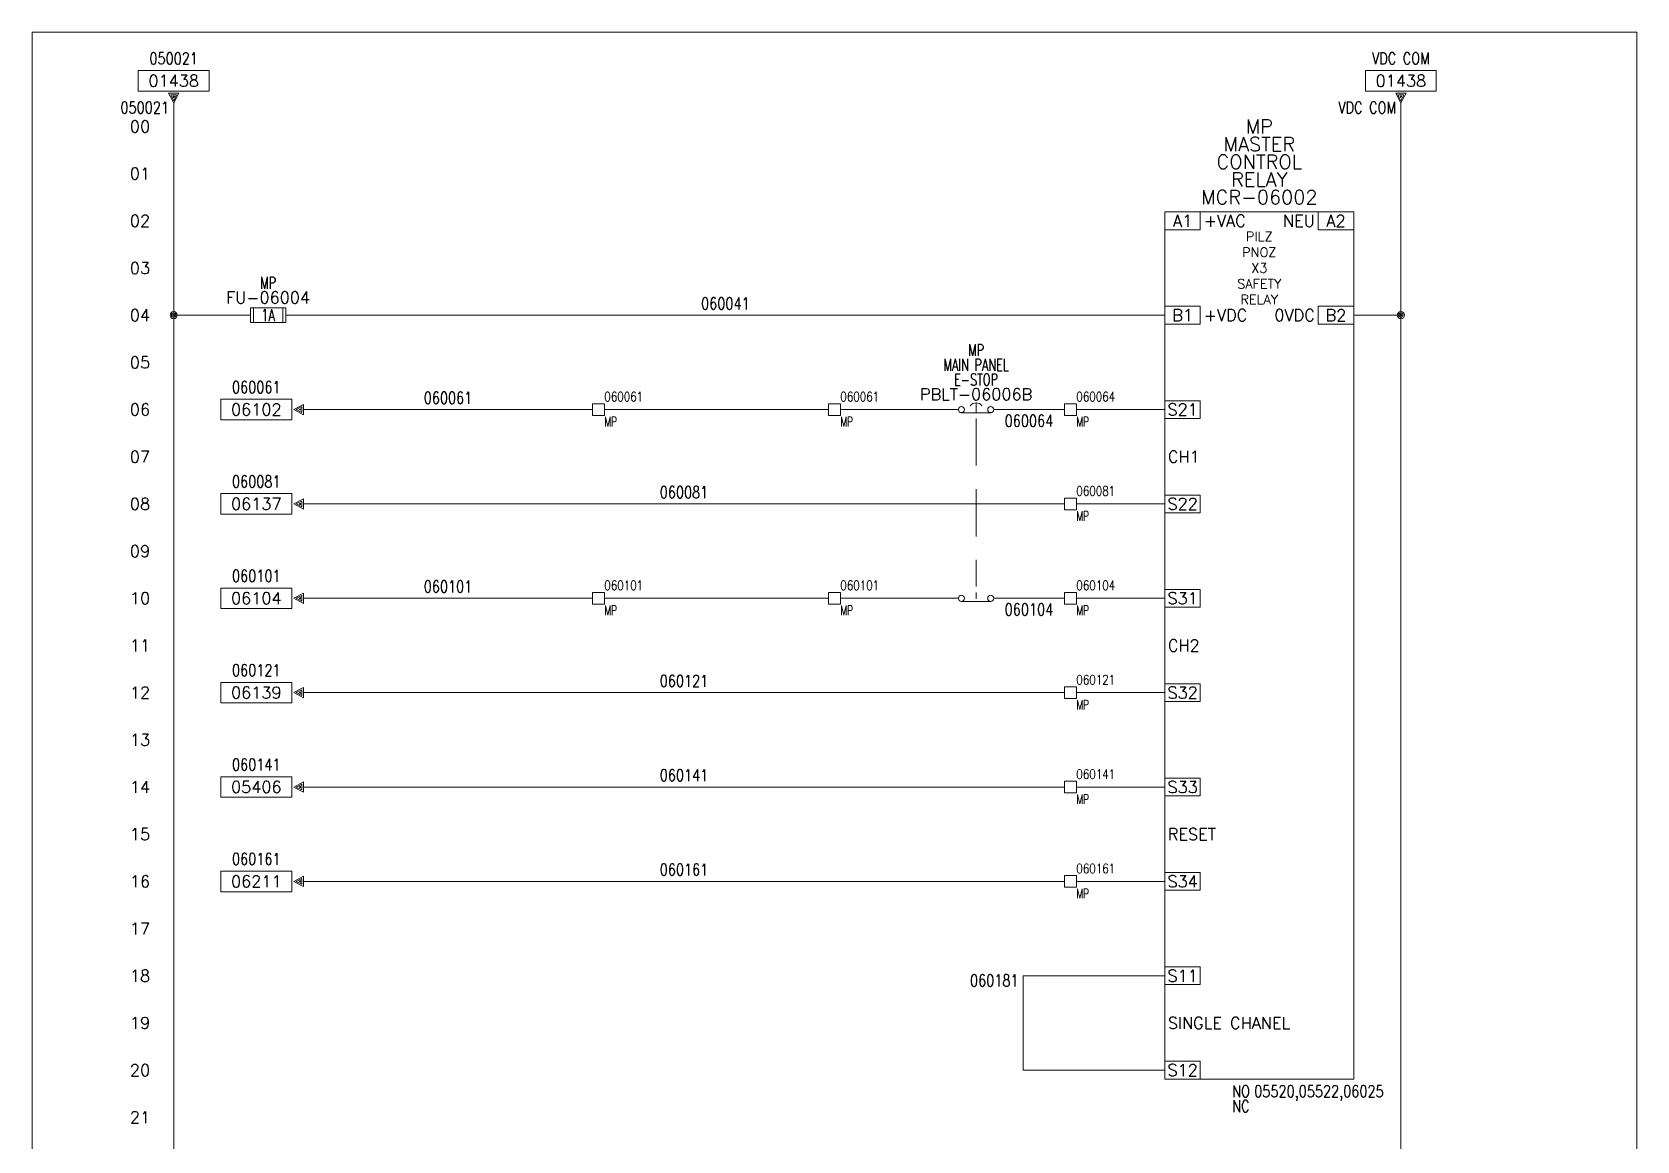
# Model space of a CAD drawing. Header units: inches. Extents: x 0 to 17, y 0 to 23.
# Drawn here: x 0 to 17, y 11.25 to 23 of the extents above; entities that cross this region are included whole.
import ezdxf
from ezdxf.enums import TextEntityAlignment as Align

# ---------------------------------------------------------------- set-up
doc = ezdxf.new("R2010")
doc.units = ezdxf.units.IN
doc.header["$MEASUREMENT"] = 0
doc.linetypes.add('DASHED', pattern=[0.75, 0.5, -0.25])
doc.layers.get('0').update_dxf_attribs({"lineweight": 5})
for name, color, linetype, lineweight in [('DESC', 1, 'Continuous', 5), ('LINK', 7, 'DASHED', 5), ('LOC', 252, 'Continuous', 5), ('MISC', 2, 'Continuous', 5), ('SYMS', 7, 'Continuous', 5), ('TAGS', 2, 'Continuous', 5), ('TERMS', 2, 'Continuous', 5), ('Title_Block_Info', 2, 'Continuous', 5), ('WIRENO', 1, 'Continuous', 5), ('WIRES', 7, 'Continuous', 5), ('XREF', 1, 'Continuous', 5)]:
    doc.layers.add(name, color=color, linetype=linetype, lineweight=lineweight)
doc.layers.add('WIRENO_DEST', color=1, linetype='Continuous')
doc.styles.get("Standard").update_dxf_attribs({"font": 'romans.shx'})
doc.styles.add('WD', font='romans.shx')

# ---------------------------------------------------------------- blocks, each defined once
blk = doc.blocks.new('WD_MLRH')
at = {"color": 2, "style": 'WD'}
blk.add_attdef('RUNGFIRST', text='', height=0.125, dxfattribs=at).set_placement((-0.25, 0), align=Align.MIDDLE_RIGHT)
at = {"style": 'WD', "flags": 1}
for tag, p in [('RUNGHORV', (-0.25, -0.127)), ('RUNGINC', (-0.25, -0.163)), ('WIRE-START', (-0.25, -0.356)), ('WIREMODE', (-0.25, -0.281)), ('RUNGDIST', (-0.25, -0.2)), ('RUNGCNT', (-0.25, -0.237)), ('WIREFMT', (-0.25, -0.321)), ('WIRE-GSUF', (-0.25, -0.396)), ('PH3SPACE', (-0.25, -0.437))]:
    blk.add_attdef(tag, text='', height=0.025, dxfattribs=at).set_placement(p, align=Align.RIGHT)
blk = doc.blocks.new('HCR1_PILZ_PNOZ X3')
for p, q in [((-1, 0.094), (-0.625, 0.094)), ((-1, -0.094), (-1, 0.094)), ((-0.625, 0.094), (-0.625, -0.094)), ((0.625, 0.094), (1, 0.094)), ((0.625, -0.094), (0.625, 0.094)), ((1, 0.094), (1, -0.094)), ((-0.625, -0.094), (-1, -0.094)), ((1, -0.094), (0.625, -0.094)), ((-1, -0.906), (-0.625, -0.906)), ((-1, -1.094), (-1, -0.906)), ((-0.625, -0.906), (-0.625, -1.094)), ((0.625, -0.906), (1, -0.906)), ((0.625, -1.094), (0.625, -0.906)), ((1, -0.906), (1, -1.094)), ((-0.625, -1.094), (-1, -1.094)), ((1, -1.094), (0.625, -1.094)), ((-1, -1.906), (-0.625, -1.906)), ((-1, -2.094), (-1, -1.906)), ((-0.625, -1.906), (-0.625, -2.094)), ((-0.625, -2.094), (-1, -2.094)), ((-1, -2.906), (-0.625, -2.906)), ((-1, -3.094), (-1, -2.906)), ((-0.625, -2.906), (-0.625, -3.094)), ((-0.625, -3.094), (-1, -3.094)), ((-1, -3.906), (-0.625, -3.906)), ((-1, -4.094), (-1, -3.906)), ((-0.625, -3.906), (-0.625, -4.094)), ((-0.625, -4.094), (-1, -4.094)), ((-1, -4.906), (-0.625, -4.906)), ((-1, -5.094), (-1, -4.906)), ((-0.625, -4.906), (-0.625, -5.094)), ((-0.625, -5.094), (-1, -5.094)), ((-1, -5.906), (-0.625, -5.906)), ((-1, -6.094), (-1, -5.906)), ((-0.625, -5.906), (-0.625, -6.094)), ((-0.625, -6.094), (-1, -6.094)), ((-1, -6.906), (-0.625, -6.906)), ((-1, -7.094), (-1, -6.906)), ((-0.625, -6.906), (-0.625, -7.094)), ((-0.625, -7.094), (-1, -7.094)), ((-1, -7.906), (-0.625, -7.906)), ((-1, -8.094), (-1, -7.906)), ((-0.625, -7.906), (-0.625, -8.094)), ((-0.625, -8.094), (-1, -8.094)), ((-1, -9.094), (-1, -8.906)), ((-1, -8.906), (-0.625, -8.906)), ((-1, -9.094), (-1, -8.906)), ((-0.625, -8.906), (-0.625, -9.094)), ((-0.625, -9.094), (-1, -9.094)), ((-0.625, -9.094), (-1, -9.094))]:
    blk.add_line(p, q)
at = {"linetype": 'Continuous'}
blk.add_lwpolyline([(-1, 0.094), (1, 0.094), (1, -9.094), (-1, -9.094)], close=True, dxfattribs=at)
at = {"linetype": 'Continuous', "insert": (0, -0.5), "char_height": 0.1, "width": 0.25, "attachment_point": 5}
blk.add_mtext('PILZ PNOZ X3\\PSAFETY RELAY', dxfattribs=at)
at = {"style": 'WD'}
for tag, p in [('LOC', (0, 0.925)), ('DESC1', (0, 0.738)), ('DESC2', (0, 0.55)), ('DESC3', (0, 0.363)), ('TAG1', (0, 0.175))]:
    blk.add_attdef(tag, text='', height=0.15, dxfattribs=at).set_placement(p, align=Align.CENTER)
at = {"linetype": 'Continuous', "style": 'WD'}
for tag, p in [('TERM01', (-0.812, 0)), ('TERM02', (0.812, 0)), ('TERM03', (-0.812, -1)), ('TERM04', (0.812, -1)), ('TERM05', (-0.812, -2)), ('TERM06', (-0.812, -3)), ('TERM08', (-0.812, -4)), ('TERM10', (-0.812, -5)), ('TERM11', (-0.812, -6)), ('TERM12', (-0.812, -7)), ('TERM13', (-0.812, -8)), ('TERM14', (-0.812, -9))]:
    blk.add_attdef(tag, text='', height=0.125, dxfattribs=at).set_placement(p, align=Align.MIDDLE_CENTER)
at = {"style": 'WD', "flags": 1}
for tag, p, height in [('X4TERM01', (-1, 0), 0.005), ('X1TERM02', (1, 0), 0.005), ('FAMILY', (0.6, -0.363), 0.0125), ('MFG', (0.6, -0.441), 0.0125), ('ASSYCODE', (0.6, -0.597), 0.0125), ('X4TERM03', (-1, -1), 0.005), ('X1TERM04', (1, -1), 0.005), ('X4TERM05', (-1, -2), 0.005), ('X4TERM06', (-1, -3), 0.005), ('X4TERM08', (-1, -4), 0.005), ('X4TERM10', (-1, -5), 0.005), ('X4TERM11', (-1, -6), 0.005), ('X4TERM12', (-1, -7), 0.005), ('MAXNO', (0.044, -7.865), 0.01), ('MAXNC', (0.044, -7.889), 0.01), ('X4TERM13', (-1, -8), 0.005), ('PINLIST', (0.044, -8.053), 0.01), ('X4TERM14', (-1, -9), 0.005)]:
    blk.add_attdef(tag, p, '', height=height, dxfattribs=at)
at = {"linetype": 'Continuous', "style": 'WD'}
for tag, p in [('DESCTERM01', (-0.587, 0)), ('DESCTERM03', (-0.587, -1)), ('DESCTERM05', (-0.969, -2.5)), ('DESCTERM06', (-0.587, -3)), ('DESCTERM08', (-0.969, -4.5)), ('DESCTERM10', (-0.569, -5)), ('DESCTERM11', (-0.969, -6.5)), ('DESCTERM12', (-0.562, -7)), ('DESCTERM13', (-0.969, -8.5)), ('DESCTERM14', (-0.562, -9))]:
    blk.add_attdef(tag, text='', height=0.125, dxfattribs=at).set_placement(p, align=Align.MIDDLE_LEFT)
for tag, p in [('DESCTERM02', (0.587, 0)), ('DESCTERM04', (0.587, -1))]:
    blk.add_attdef(tag, text='', height=0.125, dxfattribs=at).set_placement(p, align=Align.MIDDLE_RIGHT)
at = {"style": 'WD', "flags": 1}
blk.add_attdef('CAT', text='', height=0.156, dxfattribs=at).set_placement((0, -1.688), align=Align.CENTER)
at = {"style": 'WD', "width": 0.8, "flags": 8}
for tag, p in [('NO', (-0.287, -9.287)), ('NC', (-0.287, -9.444))]:
    blk.add_attdef(tag, p, '', height=0.125, dxfattribs=at)
at = {"style": 'WD', "width": 0.8}
for tag, p in [('XREFNO', (-0.054, -9.287)), ('XREFNC', (-0.054, -9.444))]:
    blk.add_attdef(tag, p, '', height=0.125, dxfattribs=at)
blk = doc.blocks.new('WDDOT')
for radius in [0.0375, 0.0234, 0.0116]:
    blk.add_circle((0, 0), radius)
blk = doc.blocks.new('HFU1')
for p, q in [((-0.188, -0.078), (-0.188, 0.078)), ((-0.188, 0.078), (0.188, 0.078)), ((-0.156, 0.078), (-0.156, -0.078)), ((0.156, 0.078), (0.156, -0.078)), ((0.188, 0.078), (0.188, -0.078)), ((0.188, -0.078), (-0.188, -0.078))]:
    blk.add_line(p, q)
at = {"style": 'WD', "width": 0.7}
for tag, p in [('INST', (0, 0.451)), ('LOC', (0, 0.281))]:
    blk.add_attdef(tag, text='', height=0.125, dxfattribs=at).set_placement(p, align=Align.CENTER)
at = {"style": 'WD'}
blk.add_attdef('TAG1', text='', height=0.125, dxfattribs=at).set_placement((0, 0.125), align=Align.CENTER)
at = {"linetype": 'Continuous', "style": 'WD', "flags": 9}
for tag, p in [('ASSYCODE', (0.157, 0.251)), ('MFG', (0.156, 0.083)), ('CAT', (0.156, 0.102))]:
    blk.add_attdef(tag, text='', height=0.01, dxfattribs=at).set_placement(p, align=Align.CENTER)
at = {"style": 'WD', "width": 0.7}
blk.add_attdef('RATING1', text='', height=0.125, dxfattribs=at).set_placement((0, 0), align=Align.MIDDLE_CENTER)
at = {"style": 'WD'}
for tag, p, flags in [('X4TERM01', (-0.188, 0), 1), ('FAMILY', (0.129, 0.108), 9), ('X1TERM02', (0.188, 0), 1)]:
    blk.add_attdef(tag, p, '', height=0.01, dxfattribs=dict(at, flags=flags))
for tag, p in [('X2LINK', (0, 0.109)), ('X8LINK', (0, -0.109))]:
    blk.add_attdef(tag, p, '', height=0.01, dxfattribs=at)
at = {"linetype": 'Continuous', "style": 'WD', "flags": 8}
blk.add_attdef('TERM01', text='', height=0.125, dxfattribs=at).set_placement((-0.25, -0.031), align=Align.TOP_RIGHT)
blk.add_attdef('TERM02', text='', height=0.125, dxfattribs=at).set_placement((0.25, -0.031), align=Align.TOP_LEFT)
blk = doc.blocks.new('HT0W01')
for p, q in [((-0.062, 0.062), (0.062, 0.062)), ((-0.062, -0.062), (-0.062, 0.062)), ((0.062, 0.062), (0.062, -0.062)), ((0.062, -0.062), (-0.062, -0.062))]:
    blk.add_line(p, q)
at = {"linetype": 'Continuous', "style": 'WD'}
for tag, p, width, flags in [('WIRENO', (0.062, 0.087), 0.8, 8), ('TAGSTRIP', (0.05, -0.297), 0.9, 8), ('CAT', (0.213, -0.406), 0.8, 1)]:
    blk.add_attdef(tag, p, '', height=0.1, dxfattribs=dict(at, width=width, flags=flags))
at = {"style": 'WD', "width": 0.7}
for tag, p in [('INST', (0.062, 0.214)), ('LOC', (0.062, -0.178))]:
    blk.add_attdef(tag, p, '', height=0.1, dxfattribs=at)
at = {"style": 'WD', "flags": 1}
for tag, p, height in [('X4TERM01', (-0.062, 0), 0.01), ('X4TERMDESC01', (-0.055, -0.023), 0.025), ('X2TERMDESC01', (-0.006, 0.029), 0.025), ('X2TERM01', (0, 0.062), 0.01), ('X1TERMDESC01', (0.039, 0.007), 0.025), ('X1TERM01', (0.062, 0), 0.01), ('X8TERM01', (0, -0.062), 0.01), ('X8TERMDESC01', (0, -0.054), 0.025)]:
    blk.add_attdef(tag, p, '', height=height, dxfattribs=at)
at = {"linetype": 'Continuous', "style": 'WD', "width": 0.8, "flags": 1}
blk.add_attdef('MFG', text='', height=0.1, dxfattribs=at).set_placement((0.088, -0.406), align=Align.RIGHT)
at = {"style": 'WD', "width": 0.7, "flags": 1}
blk.add_attdef('ASSYCODE', (0.062, -0.281), '', height=0.01, dxfattribs=at)
blk = doc.blocks.new('HPB12ML')
for p, q in [((0, 0.073), (0, -0.032)), ((-0.156, -0.033), (0.156, -0.033))]:
    blk.add_line(p, q)
for centre in [(-0.155, 0), (0.155, 0)]:
    blk.add_circle(centre, 0.0322)
blk.add_arc((0, -0.007), 0.0781, 36.8699, 143.1301)
at = {"style": 'WD', "width": 0.7}
for tag, p in [('INST', (0, 0.738)), ('LOC', (0, 0.568)), ('DESC1', (0, 0.412)), ('DESC2', (0, 0.255)), ('XREF', (0, -0.232))]:
    blk.add_attdef(tag, text='', height=0.125, dxfattribs=at).set_placement(p, align=Align.CENTER)
at = {"style": 'WD'}
blk.add_attdef('TAG1', text='', height=0.125, dxfattribs=at).set_placement((0, 0.099), align=Align.CENTER)
for tag, p, flags in [('X4TERM01', (-0.188, 0), 1), ('ASSYCODE', (0.054, 0.077), 9), ('FAMILY', (0.054, 0.058), 9), ('CONTACT', (0.054, 0.042), 9), ('X1TERM02', (0.188, 0), 1)]:
    blk.add_attdef(tag, p, '', height=0.01, dxfattribs=dict(at, flags=flags))
for tag, p in [('X2LINK', (0, 0.125)), ('X8LINK', (0, -0.094))]:
    blk.add_attdef(tag, p, '', height=0.01, dxfattribs=at)
at = {"linetype": 'Continuous', "style": 'WD', "flags": 9}
for tag, p in [('MFG', (0.076, 0)), ('CAT', (0.076, 0.017))]:
    blk.add_attdef(tag, text='', height=0.01, dxfattribs=at).set_placement(p, align=Align.CENTER)
at = {"linetype": 'Continuous', "style": 'WD', "flags": 8}
blk.add_attdef('TERM01', text='', height=0.125, dxfattribs=at).set_placement((-0.25, -0.031), align=Align.TOP_RIGHT)
blk.add_attdef('TERM02', text='', height=0.125, dxfattribs=at).set_placement((0.25, -0.031), align=Align.TOP_LEFT)
blk = doc.blocks.new('HPB22')
for p, q in [((0, 0.062), (0, -0.005)), ((-0.156, -0.034), (0.156, -0.034))]:
    blk.add_line(p, q)
for centre in [(-0.155, 0), (0.155, 0)]:
    blk.add_circle(centre, 0.0322)
at = {"style": 'WD', "width": 0.7}
for tag, p in [('INST', (0, 0.738)), ('LOC', (0, 0.568)), ('DESC1', (0, 0.412)), ('DESC2', (0, 0.255)), ('XREF', (0, -0.227))]:
    blk.add_attdef(tag, text='', height=0.125, dxfattribs=at).set_placement(p, align=Align.CENTER)
at = {"style": 'WD'}
blk.add_attdef('TAG2', text='', height=0.125, dxfattribs=at).set_placement((0, 0.099), align=Align.CENTER)
for tag, p, flags in [('X4TERM01', (-0.188, 0), 1), ('FAMILY', (0.054, 0.058), 9), ('CONTACT', (0.054, 0.042), 9), ('X1TERM02', (0.188, 0), 1)]:
    blk.add_attdef(tag, p, '', height=0.01, dxfattribs=dict(at, flags=flags))
for tag, p in [('X2LINK', (0, 0.125)), ('X8LINK', (0, -0.094))]:
    blk.add_attdef(tag, p, '', height=0.01, dxfattribs=at)
at = {"linetype": 'Continuous', "style": 'WD', "flags": 8}
blk.add_attdef('TERM01', text='', height=0.125, dxfattribs=at).set_placement((-0.25, -0.031), align=Align.TOP_RIGHT)
blk.add_attdef('TERM02', text='', height=0.125, dxfattribs=at).set_placement((0.25, -0.031), align=Align.TOP_LEFT)
blk = doc.blocks.new('WD_WNH')
at = {"linetype": 'Continuous', "style": 'WD', "width": 0.8}
blk.add_attdef('WIRENO', text='', height=0.125, dxfattribs=at).set_placement((0, 0.0625), align=Align.CENTER)
blk = doc.blocks.new('WD_WNV')
at = {"linetype": 'Continuous', "style": 'WD', "width": 0.8}
blk.add_attdef('WIRENO', text='', height=0.125, dxfattribs=at).set_placement((-0.05, 0), align=Align.MIDDLE_RIGHT)
blk = doc.blocks.new('HA2S3')
for p, q in [((-0.125, 0.109), (-0.875, 0.109)), ((-0.875, 0.109), (-0.875, -0.109)), ((-0.125, 0.109), (-0.125, -0.109)), ((0, 0.055), (-0.102, 0)), ((-0.102, 0), (0, -0.055)), ((-0.078, 0), (-0.016, 0.031)), ((-0.016, -0.031), (-0.078, 0)), ((-0.047, 0), (-0.031, 0.008)), ((-0.031, -0.008), (-0.047, 0)), ((-0.031, 0.008), (-0.031, -0.008)), ((-0.016, 0.031), (-0.016, -0.031)), ((0, -0.055), (0, 0.055)), ((-0.875, -0.109), (-0.125, -0.109))]:
    blk.add_line(p, q)
at = {"style": 'WD', "width": 0.8, "flags": 8}
for tag, p in [('DESC1', (-0.5, 0.487)), ('WIRENO', (-0.5, 0.3))]:
    blk.add_attdef(tag, text='', height=0.125, dxfattribs=at).set_placement(p, align=Align.TOP_CENTER)
at = {"style": 'WD'}
blk.add_attdef('XREF', text='', height=0.125, dxfattribs=at).set_placement((-0.5, -0.062), align=Align.CENTER)
at = {"style": 'WD', "flags": 1}
for tag, p in [('SIGCODE', (-0.099, 0.066)), ('X1TERM01', (0, 0))]:
    blk.add_attdef(tag, p, '', height=0.01, dxfattribs=at)
blk = doc.blocks.new('TB_P')
at = {"color": 5, "linetype": 'Continuous'}
blk.add_lwpolyline([(0, 0), (17, 0), (17, 23), (0, 23)], close=True, dxfattribs=at)
at = {"color": 2, "linetype": 'Continuous', "style": 'WD', "flags": 1}
for tag, p in [('REV1_NO', (1.734, 3.29)), ('REV1_BY', (7.303, 3.29)), ('REV1_DATE', (9.562, 3.29)), ('REV2_NO', (1.734, 3.04)), ('REV2_BY', (7.303, 3.04)), ('REV2_DATE', (9.562, 3.04)), ('REV3_NO', (1.734, 2.79)), ('REV3_BY', (7.303, 2.79)), ('REV3_DATE', (9.562, 2.79)), ('REV4_NO', (1.734, 2.54)), ('REV4_BY', (7.303, 2.54)), ('REV4_DATE', (9.562, 2.54)), ('REV5_NO', (1.734, 2.29)), ('REV5_BY', (7.303, 2.29)), ('REV5_DATE', (9.562, 2.29)), ('REV6_NO', (1.734, 2.04)), ('REV6_BY', (7.303, 2.04)), ('REV6_DATE', (9.562, 2.04)), ('REV7_NO', (1.734, 1.79)), ('REV7_BY', (7.303, 1.79)), ('REV7_DATE', (9.562, 1.79)), ('REV8_NO', (1.734, 1.54)), ('REV8_BY', (7.303, 1.54)), ('REV8_DATE', (9.562, 1.54)), ('REV9_NO', (1.734, 1.29)), ('REV9_BY', (7.303, 1.29)), ('REV9_DATE', (9.562, 1.29))]:
    blk.add_attdef(tag, text='', height=0.15, dxfattribs=at).set_placement(p, align=Align.MIDDLE_CENTER)
for tag, p in [('REV1_CHANGE', (2.292, 3.29)), ('REV2_CHANGE', (2.292, 3.04)), ('REV3_CHANGE', (2.292, 2.79)), ('REV4_CHANGE', (2.292, 2.54)), ('REV5_CHANGE', (2.292, 2.29)), ('REV6_CHANGE', (2.292, 2.04)), ('REV7_CHANGE', (2.292, 1.79)), ('REV8_CHANGE', (2.292, 1.54)), ('REV9_CHANGE', (2.292, 1.29))]:
    blk.add_attdef(tag, text='', height=0.15, dxfattribs=at).set_placement(p, align=Align.MIDDLE_LEFT)
at = {"layer": 'Title_Block_Info', "ltscale": 0.1}
for tag, p in [('CUSTOMER', (6.842, 0.833)), ('JOB DESCRIPTION LINE', (6.842, 0.5)), ('DRAWING DESCRIPTION', (6.842, 0.167))]:
    blk.add_attdef(tag, text='', height=0.15, dxfattribs=at).set_placement(p, align=Align.MIDDLE_LEFT)
at = {"layer": 'Title_Block_Info', "ltscale": 0.1, "style": 'WD'}
for tag, p in [('JOB #', (12.752, 0.833)), ('SEC. NO.', (14.75, 0.833)), ('SHT. NO.', (16.312, 0.833)), ('NAME', (12.795, 0.5)), ('REV', (16.194, 0.5))]:
    blk.add_attdef(tag, text='', height=0.125, dxfattribs=at).set_placement(p, align=Align.MIDDLE_CENTER)
blk.add_attdef('DATE', text='', height=0.125, dxfattribs=at).set_placement((15.188, 0.5), align=Align.MIDDLE_RIGHT)
blk.add_attdef('FILE NUMBER', text='', height=0.125, dxfattribs=at).set_placement((12.591, 0.167), align=Align.MIDDLE_LEFT)
blk = doc.blocks.new('HA2D2')
for p, q in [((0.375, 0.344), (-0.375, 0.344)), ((-0.375, 0.344), (-0.375, 0.125)), ((0.375, 0.125), (0.375, 0.344)), ((-0.375, 0.125), (0.375, 0.125)), ((0.055, 0.102), (-0.055, 0.102)), ((-0.055, 0.102), (0, 0)), ((0, 0.023), (-0.031, 0.086)), ((-0.031, 0.086), (0.031, 0.086)), ((0, 0.055), (-0.008, 0.07)), ((-0.008, 0.07), (0.008, 0.07)), ((0, 0), (0.055, 0.102)), ((0.031, 0.086), (0, 0.023)), ((0.008, 0.07), (0, 0.055))]:
    blk.add_line(p, q)
at = {"style": 'WD', "width": 0.8, "flags": 8}
for tag, p in [('DESC1', (0, 0.722)), ('WIRENO', (0, 0.534))]:
    blk.add_attdef(tag, text='', height=0.125, dxfattribs=at).set_placement(p, align=Align.TOP_CENTER)
at = {"style": 'WD'}
blk.add_attdef('XREF', text='', height=0.125, dxfattribs=at).set_placement((0, 0.172), align=Align.CENTER)
at = {"style": 'WD', "flags": 1}
for tag, p in [('X8TERM01', (0, 0)), ('SIGCODE', (0.088, 0.066))]:
    blk.add_attdef(tag, p, '', height=0.01, dxfattribs=at)

msp = doc.modelspace()

# ---------------------------------------------------------------- linework, layer by layer
at = {"layer": 'LINK'}
msp.add_lwpolyline([(10, 18.906), (10, 17.125)], dxfattribs=at)
at = {"layer": 'WIRES'}
for p, q in [((1.5, 22.25), (1.5, 2.25)), ((14.5, 22.25), (14.5, 2.25)), ((1.5, 20), (2.312, 20)), ((2.688, 20), (12, 20)), ((14, 20), (14.5, 20)), ((5.937, 19), (2.875, 19)), ((8.438, 19), (6.062, 19)), ((9.812, 19), (8.562, 19)), ((10.938, 19), (10.188, 19)), ((12, 19), (11.062, 19)), ((10.938, 18), (2.875, 18)), ((12, 18), (11.062, 18)), ((5.937, 17), (2.875, 17)), ((8.438, 17), (6.062, 17)), ((9.812, 17), (8.562, 17)), ((10.938, 17), (10.188, 17)), ((12, 17), (11.062, 17)), ((10.938, 16), (2.875, 16)), ((12, 16), (11.062, 16)), ((10.938, 15), (2.875, 15)), ((12, 15), (11.062, 15)), ((10.938, 14), (2.875, 14)), ((12, 14), (11.062, 14)), ((10.5, 13), (10.5, 12)), ((12, 13), (10.5, 13)), ((10.5, 12), (12, 12))]:
    msp.add_line(p, q, dxfattribs=at)

# ---------------------------------------------------------------- block references
msp.add_blockref('TB_P', (0, 0))
at = {"layer": 'SYMS'}
ref = msp.add_blockref('HA2D2', (1.5, 22.25), dxfattribs=at)
ref.add_attrib('XREF', '01438', dxfattribs={"layer": 'XREF', "height": 0.125, "style": 'WD'}).set_placement((1.5, 22.422), align=Align.CENTER)
ref.add_attrib('WIRENO', '050021', dxfattribs={"layer": 'WIRENO_DEST', "height": 0.125, "style": 'WD', "width": 0.8, "flags": 8}).set_placement((1.5, 22.784), align=Align.TOP_CENTER)
ref = msp.add_blockref('HA2D2', (14.5, 22.25), dxfattribs=at)
ref.add_attrib('XREF', '01438', dxfattribs={"layer": 'XREF', "height": 0.125, "style": 'WD'}).set_placement((14.5, 22.422), align=Align.CENTER)
ref.add_attrib('WIRENO', 'VDC COM', dxfattribs={"layer": 'WIRENO_DEST', "height": 0.125, "style": 'WD', "width": 0.8, "flags": 8}).set_placement((14.5, 22.784), align=Align.TOP_CENTER)
msp.add_blockref('WD_MLRH', (1.5, 22), dxfattribs=at).add_auto_attribs({'RUNGFIRST': '00'})
ref = msp.add_blockref('HCR1_PILZ_PNOZ X3', (13, 21), dxfattribs=at)
ref.add_attrib('XREFNO', '05520,05522,06025', (12.946, 11.713), dxfattribs={"layer": 'XREF', "height": 0.125, "style": 'WD', "width": 0.8})
ref.add_attrib('NO', 'NO', (12.713, 11.713), dxfattribs={"layer": 'MISC', "height": 0.125, "style": 'WD', "width": 0.8, "flags": 8})
ref.add_attrib('NC', 'NC', (12.713, 11.556), dxfattribs={"layer": 'MISC', "height": 0.125, "style": 'WD', "width": 0.8, "flags": 8})
ref.add_attrib('DESC2', 'CONTROL', dxfattribs={"layer": 'DESC', "height": 0.15, "style": 'WD'}).set_placement((13, 21.55), align=Align.CENTER)
ref.add_attrib('TERM12', 'S34', dxfattribs={"layer": 'TERMS', "linetype": 'Continuous', "height": 0.125, "style": 'WD'}).set_placement((12.188, 14), align=Align.MIDDLE_CENTER)
ref.add_attrib('TERM10', 'S32', dxfattribs={"layer": 'TERMS', "linetype": 'Continuous', "height": 0.125, "style": 'WD'}).set_placement((12.188, 16), align=Align.MIDDLE_CENTER)
ref.add_attrib('TERM11', 'S33', dxfattribs={"layer": 'TERMS', "linetype": 'Continuous', "height": 0.125, "style": 'WD'}).set_placement((12.188, 15), align=Align.MIDDLE_CENTER)
ref.add_attrib('DESCTERM11', 'RESET', dxfattribs={"layer": 'DESC', "linetype": 'Continuous', "height": 0.125, "style": 'WD'}).set_placement((12.031, 14.5), align=Align.MIDDLE_LEFT)
ref.add_attrib('TERM06', 'S22', dxfattribs={"layer": 'TERMS', "linetype": 'Continuous', "height": 0.125, "style": 'WD'}).set_placement((12.188, 18), align=Align.MIDDLE_CENTER)
ref.add_attrib('TERM08', 'S31', dxfattribs={"layer": 'TERMS', "linetype": 'Continuous', "height": 0.125, "style": 'WD'}).set_placement((12.188, 17), align=Align.MIDDLE_CENTER)
ref.add_attrib('DESCTERM08', 'CH2', dxfattribs={"layer": 'DESC', "linetype": 'Continuous', "height": 0.125, "style": 'WD'}).set_placement((12.031, 16.5), align=Align.MIDDLE_LEFT)
ref.add_attrib('TERM05', 'S21', dxfattribs={"layer": 'TERMS', "linetype": 'Continuous', "height": 0.125, "style": 'WD'}).set_placement((12.188, 19), align=Align.MIDDLE_CENTER)
ref.add_attrib('DESCTERM05', 'CH1', dxfattribs={"layer": 'DESC', "linetype": 'Continuous', "height": 0.125, "style": 'WD'}).set_placement((12.031, 18.5), align=Align.MIDDLE_LEFT)
ref.add_attrib('TERM01', 'A1', dxfattribs={"layer": 'TERMS', "linetype": 'Continuous', "height": 0.125, "style": 'WD'}).set_placement((12.188, 21), align=Align.MIDDLE_CENTER)
ref.add_attrib('TERM02', 'A2', dxfattribs={"layer": 'TERMS', "linetype": 'Continuous', "height": 0.125, "style": 'WD'}).set_placement((13.812, 21), align=Align.MIDDLE_CENTER)
ref.add_attrib('DESCTERM01', '+VAC', dxfattribs={"layer": 'DESC', "linetype": 'Continuous', "height": 0.125, "style": 'WD'}).set_placement((12.412, 21), align=Align.MIDDLE_LEFT)
ref.add_attrib('DESCTERM02', 'NEU', dxfattribs={"layer": 'DESC', "linetype": 'Continuous', "height": 0.125, "style": 'WD'}).set_placement((13.588, 21), align=Align.MIDDLE_RIGHT)
ref.add_attrib('TAG1', 'MCR-06002', dxfattribs={"layer": 'TAGS', "height": 0.15, "style": 'WD'}).set_placement((13, 21.175), align=Align.CENTER)
ref.add_attrib('DESC3', 'RELAY', dxfattribs={"layer": 'DESC', "height": 0.15, "style": 'WD'}).set_placement((13, 21.363), align=Align.CENTER)
ref.add_attrib('DESC1', 'MASTER', dxfattribs={"layer": 'DESC', "height": 0.15, "style": 'WD'}).set_placement((13, 21.738), align=Align.CENTER)
ref.add_attrib('LOC', 'MP', dxfattribs={"layer": 'LOC', "height": 0.15, "style": 'WD'}).set_placement((13, 21.925), align=Align.CENTER)
ref.add_attrib('TERM03', 'B1', dxfattribs={"layer": 'TERMS', "linetype": 'Continuous', "height": 0.125, "style": 'WD'}).set_placement((12.188, 20), align=Align.MIDDLE_CENTER)
ref.add_attrib('DESCTERM04', '0VDC', dxfattribs={"layer": 'DESC', "linetype": 'Continuous', "height": 0.125, "style": 'WD'}).set_placement((13.588, 20), align=Align.MIDDLE_RIGHT)
ref.add_attrib('DESCTERM03', '+VDC', dxfattribs={"layer": 'DESC', "linetype": 'Continuous', "height": 0.125, "style": 'WD'}).set_placement((12.412, 20), align=Align.MIDDLE_LEFT)
ref.add_attrib('TERM04', 'B2', dxfattribs={"layer": 'TERMS', "linetype": 'Continuous', "height": 0.125, "style": 'WD'}).set_placement((13.812, 20), align=Align.MIDDLE_CENTER)
ref.add_attrib('DESCTERM13', 'SINGLE CHANEL', dxfattribs={"layer": 'DESC', "linetype": 'Continuous', "height": 0.125, "style": 'WD'}).set_placement((12.031, 12.5), align=Align.MIDDLE_LEFT)
ref.add_attrib('TERM14', 'S12', dxfattribs={"layer": 'TERMS', "linetype": 'Continuous', "height": 0.125, "style": 'WD'}).set_placement((12.188, 12), align=Align.MIDDLE_CENTER)
ref.add_attrib('TERM13', 'S11', dxfattribs={"layer": 'TERMS', "linetype": 'Continuous', "height": 0.125, "style": 'WD'}).set_placement((12.188, 13), align=Align.MIDDLE_CENTER)
ref = msp.add_blockref('HFU1', (2.5, 20), dxfattribs=at)
ref.add_attrib('TAG1', 'FU-06004', dxfattribs={"layer": 'TAGS', "height": 0.125, "style": 'WD'}).set_placement((2.5, 20.125), align=Align.CENTER)
ref.add_attrib('LOC', 'MP', dxfattribs={"layer": 'LOC', "height": 0.125, "style": 'WD', "width": 0.7}).set_placement((2.5, 20.281), align=Align.CENTER)
ref.add_attrib('RATING1', '1A', dxfattribs={"layer": 'MISC', "height": 0.125, "style": 'WD', "width": 0.7}).set_placement((2.5, 20), align=Align.MIDDLE_CENTER)
for name, p in [('WDDOT', (1.5, 20)), ('WDDOT', (14.5, 20)), ('HPB22', (10, 17))]:
    msp.add_blockref(name, p, dxfattribs=at)
ref = msp.add_blockref('HPB12ML', (10, 19), dxfattribs=at)
ref.add_attrib('TAG1', 'PBLT-06006B', dxfattribs={"layer": 'TAGS', "height": 0.125, "style": 'WD'}).set_placement((10, 19.099), align=Align.CENTER)
ref.add_attrib('DESC1', 'MAIN PANEL', dxfattribs={"layer": 'DESC', "height": 0.125, "style": 'WD', "width": 0.7}).set_placement((10, 19.412), align=Align.CENTER)
ref.add_attrib('DESC2', 'E-STOP', dxfattribs={"layer": 'DESC', "height": 0.125, "style": 'WD', "width": 0.7}).set_placement((10, 19.255), align=Align.CENTER)
ref.add_attrib('LOC', 'MP', dxfattribs={"layer": 'LOC', "height": 0.125, "style": 'WD', "width": 0.7}).set_placement((10, 19.568), align=Align.CENTER)
ref = msp.add_blockref('HA2S3', (2.875, 19), dxfattribs=at)
ref.add_attrib('XREF', '06102', dxfattribs={"layer": 'XREF', "height": 0.125, "style": 'WD'}).set_placement((2.375, 18.938), align=Align.CENTER)
ref.add_attrib('WIRENO', '060061', dxfattribs={"layer": 'WIRENO', "height": 0.125, "style": 'WD', "width": 0.8, "flags": 8}).set_placement((2.375, 19.3), align=Align.TOP_CENTER)
ref = msp.add_blockref('HT0W01', (6, 19), dxfattribs=at)
ref.add_attrib('WIRENO', '060061', (6.062, 19.087), dxfattribs={"layer": 'WIRENO', "linetype": 'Continuous', "height": 0.1, "style": 'WD', "width": 0.8, "flags": 8})
ref.add_attrib('LOC', 'MP', (6.062, 18.822), dxfattribs={"layer": 'LOC', "height": 0.1, "style": 'WD', "width": 0.7})
ref = msp.add_blockref('HT0W01', (8.5, 19), dxfattribs=at)
ref.add_attrib('WIRENO', '060061', (8.562, 19.087), dxfattribs={"layer": 'WIRENO', "linetype": 'Continuous', "height": 0.1, "style": 'WD', "width": 0.8, "flags": 8})
ref.add_attrib('LOC', 'MP', (8.562, 18.822), dxfattribs={"layer": 'LOC', "height": 0.1, "style": 'WD', "width": 0.7})
ref = msp.add_blockref('HT0W01', (11, 19), dxfattribs=at)
ref.add_attrib('WIRENO', '060064', (11.062, 19.087), dxfattribs={"layer": 'WIRENO', "linetype": 'Continuous', "height": 0.1, "style": 'WD', "width": 0.8, "flags": 8})
ref.add_attrib('LOC', 'MP', (11.062, 18.822), dxfattribs={"layer": 'LOC', "height": 0.1, "style": 'WD', "width": 0.7})
ref = msp.add_blockref('HA2S3', (2.875, 18), dxfattribs=at)
ref.add_attrib('XREF', '06137', dxfattribs={"layer": 'XREF', "height": 0.125, "style": 'WD'}).set_placement((2.375, 17.938), align=Align.CENTER)
ref.add_attrib('WIRENO', '060081', dxfattribs={"layer": 'WIRENO', "height": 0.125, "style": 'WD', "width": 0.8, "flags": 8}).set_placement((2.375, 18.3), align=Align.TOP_CENTER)
ref = msp.add_blockref('HT0W01', (11, 18), dxfattribs=at)
ref.add_attrib('WIRENO', '060081', (11.062, 18.087), dxfattribs={"layer": 'WIRENO', "linetype": 'Continuous', "height": 0.1, "style": 'WD', "width": 0.8, "flags": 8})
ref.add_attrib('LOC', 'MP', (11.062, 17.822), dxfattribs={"layer": 'LOC', "height": 0.1, "style": 'WD', "width": 0.7})
ref = msp.add_blockref('HA2S3', (2.875, 17), dxfattribs=at)
ref.add_attrib('XREF', '06104', dxfattribs={"layer": 'XREF', "height": 0.125, "style": 'WD'}).set_placement((2.375, 16.938), align=Align.CENTER)
ref.add_attrib('WIRENO', '060101', dxfattribs={"layer": 'WIRENO', "height": 0.125, "style": 'WD', "width": 0.8, "flags": 8}).set_placement((2.375, 17.3), align=Align.TOP_CENTER)
ref = msp.add_blockref('HT0W01', (6, 17), dxfattribs=at)
ref.add_attrib('WIRENO', '060101', (6.062, 17.087), dxfattribs={"layer": 'WIRENO', "linetype": 'Continuous', "height": 0.1, "style": 'WD', "width": 0.8, "flags": 8})
ref.add_attrib('LOC', 'MP', (6.062, 16.822), dxfattribs={"layer": 'LOC', "height": 0.1, "style": 'WD', "width": 0.7})
ref = msp.add_blockref('HT0W01', (8.5, 17), dxfattribs=at)
ref.add_attrib('WIRENO', '060101', (8.562, 17.087), dxfattribs={"layer": 'WIRENO', "linetype": 'Continuous', "height": 0.1, "style": 'WD', "width": 0.8, "flags": 8})
ref.add_attrib('LOC', 'MP', (8.562, 16.822), dxfattribs={"layer": 'LOC', "height": 0.1, "style": 'WD', "width": 0.7})
ref = msp.add_blockref('HT0W01', (11, 17), dxfattribs=at)
ref.add_attrib('WIRENO', '060104', (11.062, 17.087), dxfattribs={"layer": 'WIRENO', "linetype": 'Continuous', "height": 0.1, "style": 'WD', "width": 0.8, "flags": 8})
ref.add_attrib('LOC', 'MP', (11.062, 16.822), dxfattribs={"layer": 'LOC', "height": 0.1, "style": 'WD', "width": 0.7})
ref = msp.add_blockref('HA2S3', (2.875, 16), dxfattribs=at)
ref.add_attrib('XREF', '06139', dxfattribs={"layer": 'XREF', "height": 0.125, "style": 'WD'}).set_placement((2.375, 15.938), align=Align.CENTER)
ref.add_attrib('WIRENO', '060121', dxfattribs={"layer": 'WIRENO', "height": 0.125, "style": 'WD', "width": 0.8, "flags": 8}).set_placement((2.375, 16.3), align=Align.TOP_CENTER)
ref = msp.add_blockref('HT0W01', (11, 16), dxfattribs=at)
ref.add_attrib('WIRENO', '060121', (11.062, 16.087), dxfattribs={"layer": 'WIRENO', "linetype": 'Continuous', "height": 0.1, "style": 'WD', "width": 0.8, "flags": 8})
ref.add_attrib('LOC', 'MP', (11.062, 15.822), dxfattribs={"layer": 'LOC', "height": 0.1, "style": 'WD', "width": 0.7})
ref = msp.add_blockref('HA2S3', (2.875, 15), dxfattribs=at)
ref.add_attrib('XREF', '05406', dxfattribs={"layer": 'XREF', "height": 0.125, "style": 'WD'}).set_placement((2.375, 14.938), align=Align.CENTER)
ref.add_attrib('WIRENO', '060141', dxfattribs={"layer": 'WIRENO', "height": 0.125, "style": 'WD', "width": 0.8, "flags": 8}).set_placement((2.375, 15.3), align=Align.TOP_CENTER)
ref = msp.add_blockref('HT0W01', (11, 15), dxfattribs=at)
ref.add_attrib('WIRENO', '060141', (11.062, 15.087), dxfattribs={"layer": 'WIRENO', "linetype": 'Continuous', "height": 0.1, "style": 'WD', "width": 0.8, "flags": 8})
ref.add_attrib('LOC', 'MP', (11.062, 14.822), dxfattribs={"layer": 'LOC', "height": 0.1, "style": 'WD', "width": 0.7})
ref = msp.add_blockref('HA2S3', (2.875, 14), dxfattribs=at)
ref.add_attrib('XREF', '06211', dxfattribs={"layer": 'XREF', "height": 0.125, "style": 'WD'}).set_placement((2.375, 13.938), align=Align.CENTER)
ref.add_attrib('WIRENO', '060161', dxfattribs={"layer": 'WIRENO', "height": 0.125, "style": 'WD', "width": 0.8, "flags": 8}).set_placement((2.375, 14.3), align=Align.TOP_CENTER)
ref = msp.add_blockref('HT0W01', (11, 14), dxfattribs=at)
ref.add_attrib('WIRENO', '060161', (11.062, 14.087), dxfattribs={"layer": 'WIRENO', "linetype": 'Continuous', "height": 0.1, "style": 'WD', "width": 0.8, "flags": 8})
ref.add_attrib('LOC', 'MP', (11.062, 13.822), dxfattribs={"layer": 'LOC', "height": 0.1, "style": 'WD', "width": 0.7})
at = {"layer": 'WIRENO'}
ref = msp.add_blockref('WD_WNV', (1.5, 22.2), dxfattribs=at)
ref.add_attrib('WIRENO', '050021', dxfattribs={"linetype": 'Continuous', "height": 0.125, "style": 'WD', "width": 0.8}).set_placement((1.45, 22.2), align=Align.MIDDLE_RIGHT)
ref = msp.add_blockref('WD_WNV', (14.5, 22.2), dxfattribs=at)
ref.add_attrib('WIRENO', 'VDC COM', dxfattribs={"linetype": 'Continuous', "height": 0.125, "style": 'WD', "width": 0.8}).set_placement((14.45, 22.2), align=Align.MIDDLE_RIGHT)
ref = msp.add_blockref('WD_WNH', (7.344, 20), dxfattribs=at)
ref.add_attrib('WIRENO', '060041', dxfattribs={"linetype": 'Continuous', "height": 0.125, "style": 'WD', "width": 0.8}).set_placement((7.344, 20.062), align=Align.CENTER)
ref = msp.add_blockref('WD_WNH', (4.406, 19), dxfattribs=at)
ref.add_attrib('WIRENO', '060061', dxfattribs={"linetype": 'Continuous', "height": 0.125, "style": 'WD', "width": 0.8}).set_placement((4.406, 19.062), align=Align.CENTER)
ref = msp.add_blockref('WD_WNH', (10.562, 19), dxfattribs=at)
ref.add_attrib('WIRENO', '060064', dxfattribs={"linetype": 'Continuous', "height": 0.125, "style": 'WD', "width": 0.8}).set_placement((10.56, 18.819), align=Align.CENTER)
ref = msp.add_blockref('WD_WNH', (6.906, 18), dxfattribs=at)
ref.add_attrib('WIRENO', '060081', dxfattribs={"linetype": 'Continuous', "height": 0.125, "style": 'WD', "width": 0.8}).set_placement((6.906, 18.062), align=Align.CENTER)
ref = msp.add_blockref('WD_WNH', (4.406, 17), dxfattribs=at)
ref.add_attrib('WIRENO', '060101', dxfattribs={"linetype": 'Continuous', "height": 0.125, "style": 'WD', "width": 0.8}).set_placement((4.406, 17.062), align=Align.CENTER)
ref = msp.add_blockref('WD_WNH', (10.562, 17), dxfattribs=at)
ref.add_attrib('WIRENO', '060104', dxfattribs={"linetype": 'Continuous', "height": 0.125, "style": 'WD', "width": 0.8}).set_placement((10.56, 16.819), align=Align.CENTER)
ref = msp.add_blockref('WD_WNH', (6.906, 16), dxfattribs=at)
ref.add_attrib('WIRENO', '060121', dxfattribs={"linetype": 'Continuous', "height": 0.125, "style": 'WD', "width": 0.8}).set_placement((6.906, 16.062), align=Align.CENTER)
ref = msp.add_blockref('WD_WNH', (6.906, 15), dxfattribs=at)
ref.add_attrib('WIRENO', '060141', dxfattribs={"linetype": 'Continuous', "height": 0.125, "style": 'WD', "width": 0.8}).set_placement((6.906, 15.062), align=Align.CENTER)
ref = msp.add_blockref('WD_WNH', (6.906, 14), dxfattribs=at)
ref.add_attrib('WIRENO', '060161', dxfattribs={"linetype": 'Continuous', "height": 0.125, "style": 'WD', "width": 0.8}).set_placement((6.906, 14.062), align=Align.CENTER)
ref = msp.add_blockref('WD_WNV', (10.5, 12.95), dxfattribs=at)
ref.add_attrib('WIRENO', '060181', dxfattribs={"linetype": 'Continuous', "height": 0.125, "style": 'WD', "width": 0.8}).set_placement((10.45, 12.95), align=Align.MIDDLE_RIGHT)

# ---------------------------------------------------------------- texts
at = {"layer": 'SYMS', "color": 2, "style": 'WD'}
for s, p in [('01', (1.25, 21.5)), ('02', (1.25, 21)), ('03', (1.25, 20.5)), ('04', (1.25, 20)), ('05', (1.25, 19.5)), ('06', (1.25, 19)), ('07', (1.25, 18.5)), ('08', (1.25, 18)), ('09', (1.25, 17.5)), ('10', (1.25, 17)), ('11', (1.25, 16.5)), ('12', (1.25, 16)), ('13', (1.25, 15.5)), ('14', (1.25, 15)), ('15', (1.25, 14.5)), ('16', (1.25, 14)), ('17', (1.25, 13.5)), ('18', (1.25, 13)), ('19', (1.25, 12.5)), ('20', (1.25, 12)), ('21', (1.25, 11.5))]:
    msp.add_text(s, height=0.125, dxfattribs=at).set_placement(p, align=Align.MIDDLE_RIGHT)

doc.saveas('drawing.dxf')
